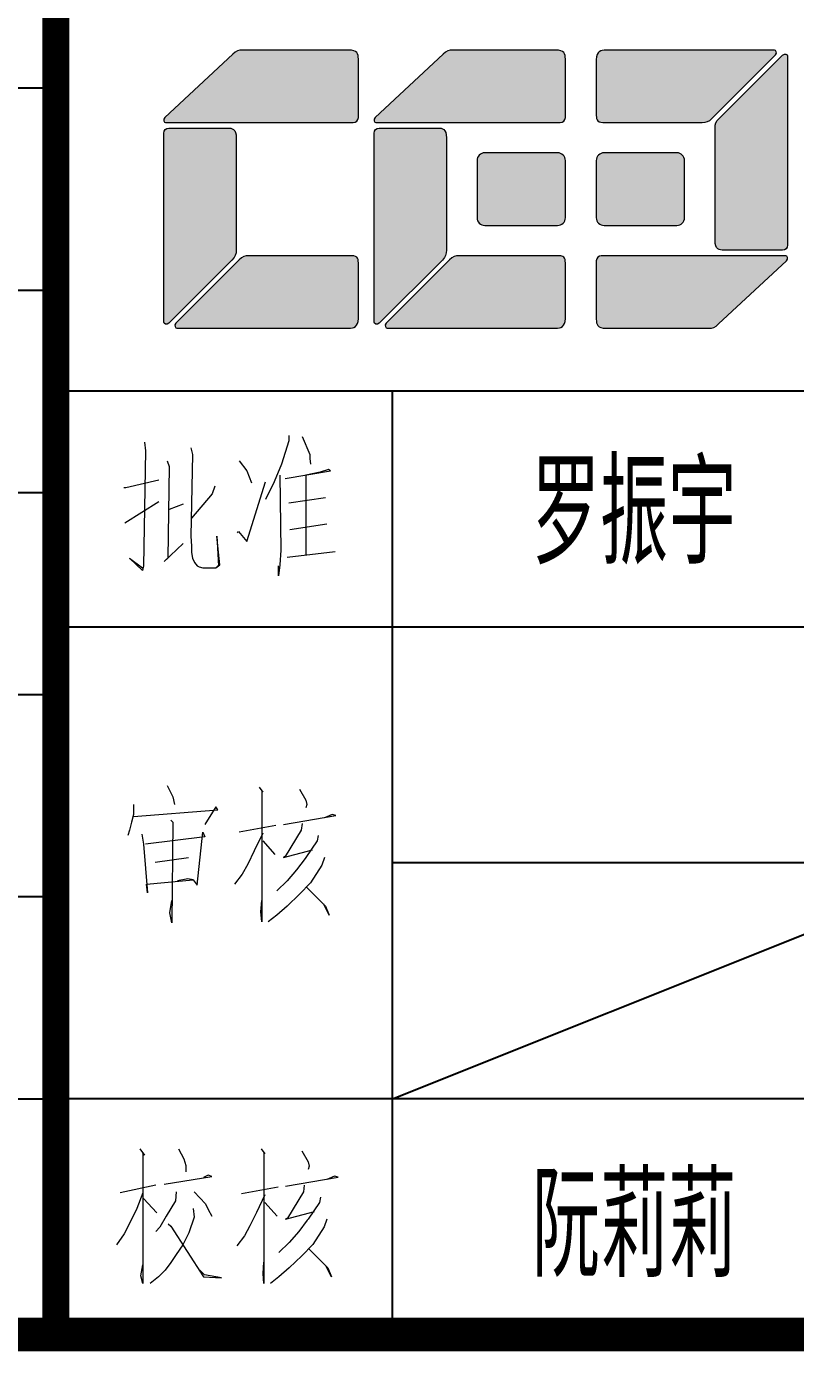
# Model space of a CAD drawing. Extents: x 170390 to 475615, y -37034 to 38097.
# Drawn here: x 448808 to 451092, y -29982 to -26049 of the extents above; entities that cross this region are included whole.
import ezdxf

# ---------------------------------------------------------------- set-up
doc = ezdxf.new("R2010")
doc.units = 0
doc.header["$LTSCALE"] = 1000
doc.header["$MEASUREMENT"] = 0
doc.layers.get('0').update_dxf_attribs({"color": 8})
doc.layers.add('HQ1', color=8, linetype='Continuous')
doc.layers.add('PUB_TEXT', color=8, linetype='Continuous')
doc.styles.add('HZ', font='geditxt.shx', dxfattribs={"width": 0.7, "bigfont": 'dxt.shx'})

# ---------------------------------------------------------------- blocks, each defined once
blk = doc.blocks.new('GEDI_WK_A1')
at = {"color": 3, "const_width": 1}
blk.add_lwpolyline([(25, 10), (831, 10), (831, 584), (25, 584)], close=True, dxfattribs=at)
blk = doc.blocks.new('GEDI_HQ1_2012')
at = {"layer": 'HQ1', "color": 2}
for p, q in [((0, 37), (-65, 37)), ((0, 0), (0, 37)), ((-65, 31), (0, 31)), ((-65, 25), (0, 25)), ((-65, 19), (0, 19)), ((-65, 13), (0, 13)), ((-65, 7), (0, 7)), ((0, 0), (0, 7)), ((-65, 0), (0, 0))]:
    blk.add_line(p, q, dxfattribs=at)
blk = doc.blocks.new('LOGO_CEEC_2014')
at = {"true_color": 0x0068b6}
h = blk.add_hatch(color=152, dxfattribs=at)
h.dxf.hatch_style = 2
edge = h.paths.add_edge_path()
edge.add_spline(control_points=[(3.261, 7.977), (3.261, 7.977), (3.261, 7.977), (3.216, 7.977), (3.17, 8.06), (3.237, 8.126), (3.237, 8.126), (5.253, 10.002), (5.253, 10.002), (5.352, 10.103), (5.423, 10.128), (5.545, 10.128), (5.545, 10.128), (8.693, 10.128), (8.693, 10.128), (8.955, 10.128), (8.984, 10.01), (8.984, 9.866), (8.984, 9.866), (8.984, 8.126), (8.984, 8.126), (8.984, 8.044), (8.916, 7.977), (8.831, 7.977), (8.831, 7.977), (3.261, 7.977), (3.261, 7.977)], knot_values=[0, 0, 0, 0, 0.005, 0.01, 1, 1, 1, 2, 2, 2, 3, 3, 3, 4, 4, 4, 5, 5, 5, 6, 6, 6, 7, 7, 7, 8, 8, 8, 8], degree=3, periodic=0)
h = blk.add_hatch(color=152, dxfattribs=at)
h.dxf.hatch_style = 2
edge = h.paths.add_edge_path()
edge.add_spline(control_points=[(9.506, 7.977), (9.506, 7.977), (9.506, 7.977), (9.462, 7.977), (9.418, 8.06), (9.484, 8.126), (9.484, 8.126), (11.499, 10.002), (11.499, 10.002), (11.599, 10.103), (11.672, 10.128), (11.79, 10.128), (11.79, 10.128), (14.842, 10.128), (14.842, 10.128), (15.105, 10.128), (15.131, 10.01), (15.131, 9.866), (15.131, 9.866), (15.131, 8.126), (15.131, 8.126), (15.131, 8.044), (15.063, 7.977), (14.981, 7.977), (14.981, 7.977), (9.506, 7.977), (9.506, 7.977)], knot_values=[0, 0, 0, 0, 0.005, 0.01, 1, 1, 1, 2, 2, 2, 3, 3, 3, 4, 4, 4, 5, 5, 5, 6, 6, 6, 7, 7, 7, 8, 8, 8, 8], degree=3, periodic=0)
at = {"true_color": 0xe50011}
h = blk.add_hatch(color=12, dxfattribs=at)
h.dxf.hatch_style = 2
edge = h.paths.add_edge_path()
edge.add_spline(control_points=[(21.343, 10.128), (21.343, 10.128), (21.343, 10.128), (21.385, 10.128), (21.431, 10.045), (21.367, 9.981), (21.367, 9.981), (19.487, 8.102), (19.487, 8.102), (19.392, 8.002), (19.318, 7.977), (19.198, 7.977), (19.198, 7.977), (16.248, 7.977), (16.248, 7.977), (16.043, 7.977), (16.049, 8.095), (16.049, 8.24), (16.049, 8.24), (16.049, 9.845), (16.049, 9.845), (16.049, 10.089), (16.19, 10.128), (16.333, 10.128), (16.333, 10.128), (21.343, 10.128), (21.343, 10.128)], knot_values=[0, 0, 0, 0, 0.005, 0.01, 1, 1, 1, 2, 2, 2, 3, 3, 3, 4, 4, 4, 5, 5, 5, 6, 6, 6, 7, 7, 7, 8, 8, 8, 8], degree=3, periodic=0)
h = blk.add_hatch(color=12, dxfattribs=at)
h.dxf.hatch_style = 2
edge = h.paths.add_edge_path()
edge.add_spline(control_points=[(21.731, 9.953), (21.731, 9.953), (21.731, 9.953), (21.731, 9.997), (21.648, 10.042), (21.584, 9.976), (21.584, 9.976), (19.704, 8.105), (19.704, 8.105), (19.604, 8.005), (19.578, 7.935), (19.578, 7.815), (19.578, 7.815), (19.578, 4.478), (19.578, 4.478), (19.578, 4.213), (19.696, 4.185), (19.843, 4.185), (19.843, 4.185), (21.584, 4.185), (21.584, 4.185), (21.665, 4.185), (21.731, 4.253), (21.731, 4.336), (21.731, 4.336), (21.731, 9.953), (21.731, 9.953)], knot_values=[0, 0, 0, 0, 0.005, 0.01, 1, 1, 1, 2, 2, 2, 3, 3, 3, 4, 4, 4, 5, 5, 5, 6, 6, 6, 7, 7, 7, 8, 8, 8, 8], degree=3, periodic=0)
at = {"true_color": 0x0068b6}
h = blk.add_hatch(color=152, dxfattribs=at)
h.dxf.hatch_style = 2
edge = h.paths.add_edge_path()
edge.add_spline(control_points=[(3.203, 2.048), (3.203, 2.048), (3.203, 2.048), (3.203, 2.004), (3.289, 1.958), (3.355, 2.023), (3.355, 2.023), (5.229, 3.896), (5.229, 3.896), (5.329, 3.995), (5.356, 4.067), (5.356, 4.185), (5.356, 4.185), (5.356, 7.523), (5.356, 7.523), (5.356, 7.787), (5.237, 7.813), (5.092, 7.813), (5.092, 7.813), (3.355, 7.813), (3.355, 7.813), (3.272, 7.813), (3.203, 7.746), (3.203, 7.664), (3.203, 7.664), (3.203, 2.048), (3.203, 2.048)], knot_values=[0, 0, 0, 0, 0.005, 0.01, 1, 1, 1, 2, 2, 2, 3, 3, 3, 4, 4, 4, 5, 5, 5, 6, 6, 6, 7, 7, 7, 8, 8, 8, 8], degree=3, periodic=0)
h = blk.add_hatch(color=152, dxfattribs=at)
h.dxf.hatch_style = 2
edge = h.paths.add_edge_path()
edge.add_spline(control_points=[(9.45, 2.048), (9.45, 2.048), (9.45, 2.048), (9.45, 2.004), (9.533, 1.958), (9.6, 2.023), (9.6, 2.023), (11.478, 3.896), (11.478, 3.896), (11.576, 3.995), (11.601, 4.067), (11.601, 4.185), (11.601, 4.185), (11.601, 7.523), (11.601, 7.523), (11.601, 7.787), (11.483, 7.813), (11.339, 7.813), (11.339, 7.813), (9.6, 7.813), (9.6, 7.813), (9.518, 7.813), (9.45, 7.746), (9.45, 7.664), (9.45, 7.664), (9.45, 2.048), (9.45, 2.048)], knot_values=[0, 0, 0, 0, 0.005, 0.01, 1, 1, 1, 2, 2, 2, 3, 3, 3, 4, 4, 4, 5, 5, 5, 6, 6, 6, 7, 7, 7, 8, 8, 8, 8], degree=3, periodic=0)
h = blk.add_hatch(color=152, dxfattribs=at)
h.dxf.hatch_style = 2
edge = h.paths.add_edge_path()
edge.add_spline(control_points=[(12.737, 4.923), (12.737, 4.923), (12.737, 4.923), (12.611, 4.923), (12.508, 5.025), (12.508, 5.152), (12.508, 5.152), (12.508, 6.847), (12.508, 6.847), (12.508, 6.974), (12.611, 7.077), (12.737, 7.077), (12.737, 7.077), (14.902, 7.077), (14.902, 7.077), (15.028, 7.077), (15.131, 6.974), (15.131, 6.847), (15.131, 6.847), (15.131, 5.152), (15.131, 5.152), (15.131, 5.025), (15.028, 4.923), (14.902, 4.923), (14.902, 4.923), (12.737, 4.923), (12.737, 4.923)], knot_values=[0, 0, 0, 0, 0.005, 0.01, 1, 1, 1, 2, 2, 2, 3, 3, 3, 4, 4, 4, 5, 5, 5, 6, 6, 6, 7, 7, 7, 8, 8, 8, 8], degree=3, periodic=0)
at = {"true_color": 0xe50011}
h = blk.add_hatch(color=12, dxfattribs=at)
h.dxf.hatch_style = 2
edge = h.paths.add_edge_path()
edge.add_spline(control_points=[(16.28, 4.923), (16.28, 4.923), (16.28, 4.923), (16.153, 4.923), (16.049, 5.025), (16.049, 5.152), (16.049, 5.152), (16.049, 6.847), (16.049, 6.847), (16.049, 6.974), (16.153, 7.077), (16.28, 7.077), (16.28, 7.077), (18.443, 7.077), (18.443, 7.077), (18.566, 7.077), (18.672, 6.974), (18.672, 6.847), (18.672, 6.847), (18.672, 5.152), (18.672, 5.152), (18.672, 5.025), (18.566, 4.923), (18.443, 4.923), (18.443, 4.923), (16.28, 4.923), (16.28, 4.923)], knot_values=[0, 0, 0, 0, 0.005, 0.01, 1, 1, 1, 2, 2, 2, 3, 3, 3, 4, 4, 4, 5, 5, 5, 6, 6, 6, 7, 7, 7, 8, 8, 8, 8], degree=3, periodic=0)
at = {"true_color": 0x0068b6}
h = blk.add_hatch(color=152, dxfattribs=at)
h.dxf.hatch_style = 2
edge = h.paths.add_edge_path()
edge.add_spline(control_points=[(3.591, 1.872), (3.591, 1.872), (3.591, 1.872), (3.551, 1.872), (3.503, 1.957), (3.566, 2.02), (3.566, 2.02), (5.447, 3.898), (5.447, 3.898), (5.545, 3.995), (5.614, 4.024), (5.736, 4.024), (5.736, 4.024), (8.785, 4.024), (8.785, 4.024), (8.988, 4.024), (8.984, 3.905), (8.984, 3.76), (8.984, 3.76), (8.984, 2.156), (8.984, 2.156), (8.984, 1.911), (8.843, 1.872), (8.701, 1.872), (8.701, 1.872), (3.591, 1.872), (3.591, 1.872)], knot_values=[0, 0, 0, 0, 0.005, 0.01, 1, 1, 1, 2, 2, 2, 3, 3, 3, 4, 4, 4, 5, 5, 5, 6, 6, 6, 7, 7, 7, 8, 8, 8, 8], degree=3, periodic=0)
h = blk.add_hatch(color=152, dxfattribs=at)
h.dxf.hatch_style = 2
edge = h.paths.add_edge_path()
edge.add_spline(control_points=[(9.839, 1.872), (9.839, 1.872), (9.839, 1.872), (9.796, 1.872), (9.749, 1.957), (9.813, 2.02), (9.813, 2.02), (11.692, 3.898), (11.692, 3.898), (11.79, 3.995), (11.862, 4.024), (11.984, 4.024), (11.984, 4.024), (14.934, 4.024), (14.934, 4.024), (15.139, 4.024), (15.131, 3.905), (15.131, 3.76), (15.131, 3.76), (15.131, 2.156), (15.131, 2.156), (15.131, 1.911), (14.992, 1.872), (14.848, 1.872), (14.848, 1.872), (9.839, 1.872), (9.839, 1.872)], knot_values=[0, 0, 0, 0, 0.005, 0.01, 1, 1, 1, 2, 2, 2, 3, 3, 3, 4, 4, 4, 5, 5, 5, 6, 6, 6, 7, 7, 7, 8, 8, 8, 8], degree=3, periodic=0)
at = {"true_color": 0xe50011}
h = blk.add_hatch(color=12, dxfattribs=at)
h.dxf.hatch_style = 2
edge = h.paths.add_edge_path()
edge.add_spline(control_points=[(21.676, 4.024), (21.676, 4.024), (21.676, 4.024), (21.718, 4.024), (21.763, 3.94), (21.698, 3.874), (21.698, 3.874), (19.68, 1.998), (19.68, 1.998), (19.58, 1.898), (19.509, 1.872), (19.392, 1.872), (19.392, 1.872), (16.343, 1.872), (16.343, 1.872), (16.077, 1.872), (16.049, 1.989), (16.049, 2.135), (16.049, 2.135), (16.049, 3.874), (16.049, 3.874), (16.049, 3.957), (16.12, 4.024), (16.199, 4.024), (16.199, 4.024), (21.676, 4.024), (21.676, 4.024)], knot_values=[0, 0, 0, 0, 0.005, 0.01, 1, 1, 1, 2, 2, 2, 3, 3, 3, 4, 4, 4, 5, 5, 5, 6, 6, 6, 7, 7, 7, 8, 8, 8, 8], degree=3, periodic=0)
at = {"lineweight": 0}
for points in [[(8.984, 8.126), (8.984, 8.044), (8.916, 7.977), (8.831, 7.977), (8.831, 7.977), (3.261, 7.977), (3.261, 7.977), (3.216, 7.977), (3.17, 8.06), (3.237, 8.126), (3.237, 8.126), (5.253, 10.002), (5.253, 10.002), (5.352, 10.103), (5.423, 10.128), (5.545, 10.128), (5.545, 10.128), (8.693, 10.128), (8.693, 10.128), (8.955, 10.128), (8.984, 10.01), (8.984, 9.866), (8.984, 9.866), (8.984, 8.126), (8.984, 8.126)], [(15.131, 8.126), (15.131, 8.044), (15.063, 7.977), (14.981, 7.977), (14.981, 7.977), (9.506, 7.977), (9.506, 7.977), (9.462, 7.977), (9.418, 8.06), (9.484, 8.126), (9.484, 8.126), (11.499, 10.002), (11.499, 10.002), (11.599, 10.103), (11.672, 10.128), (11.79, 10.128), (11.79, 10.128), (14.842, 10.128), (14.842, 10.128), (15.105, 10.128), (15.131, 10.01), (15.131, 9.866), (15.131, 9.866), (15.131, 8.126), (15.131, 8.126)], [(16.049, 9.845), (16.049, 10.089), (16.19, 10.128), (16.333, 10.128), (16.333, 10.128), (21.343, 10.128), (21.343, 10.128), (21.385, 10.128), (21.431, 10.045), (21.367, 9.981), (21.367, 9.981), (19.487, 8.102), (19.487, 8.102), (19.392, 8.002), (19.318, 7.977), (19.198, 7.977), (19.198, 7.977), (16.248, 7.977), (16.248, 7.977), (16.043, 7.977), (16.049, 8.095), (16.049, 8.24), (16.049, 8.24), (16.049, 9.845), (16.049, 9.845)], [(21.584, 4.185), (21.665, 4.185), (21.731, 4.253), (21.731, 4.336), (21.731, 4.336), (21.731, 9.953), (21.731, 9.953), (21.731, 9.997), (21.648, 10.042), (21.584, 9.976), (21.584, 9.976), (19.704, 8.105), (19.704, 8.105), (19.604, 8.005), (19.578, 7.935), (19.578, 7.815), (19.578, 7.815), (19.578, 4.478), (19.578, 4.478), (19.578, 4.213), (19.696, 4.185), (19.843, 4.185), (19.843, 4.185), (21.584, 4.185), (21.584, 4.185)], [(3.355, 7.813), (3.272, 7.813), (3.203, 7.746), (3.203, 7.664), (3.203, 7.664), (3.203, 2.048), (3.203, 2.048), (3.203, 2.004), (3.289, 1.958), (3.355, 2.023), (3.355, 2.023), (5.229, 3.896), (5.229, 3.896), (5.329, 3.995), (5.356, 4.067), (5.356, 4.185), (5.356, 4.185), (5.356, 7.523), (5.356, 7.523), (5.356, 7.787), (5.237, 7.813), (5.092, 7.813), (5.092, 7.813), (3.355, 7.813), (3.355, 7.813)], [(9.6, 7.813), (9.518, 7.813), (9.45, 7.746), (9.45, 7.664), (9.45, 7.664), (9.45, 2.048), (9.45, 2.048), (9.45, 2.004), (9.533, 1.958), (9.6, 2.023), (9.6, 2.023), (11.478, 3.896), (11.478, 3.896), (11.576, 3.995), (11.601, 4.067), (11.601, 4.185), (11.601, 4.185), (11.601, 7.523), (11.601, 7.523), (11.601, 7.787), (11.483, 7.813), (11.339, 7.813), (11.339, 7.813), (9.6, 7.813), (9.6, 7.813)], [(15.131, 5.152), (15.131, 5.025), (15.028, 4.923), (14.902, 4.923), (14.902, 4.923), (12.737, 4.923), (12.737, 4.923), (12.611, 4.923), (12.508, 5.025), (12.508, 5.152), (12.508, 5.152), (12.508, 6.847), (12.508, 6.847), (12.508, 6.974), (12.611, 7.077), (12.737, 7.077), (12.737, 7.077), (14.902, 7.077), (14.902, 7.077), (15.028, 7.077), (15.131, 6.974), (15.131, 6.847), (15.131, 6.847), (15.131, 5.152), (15.131, 5.152)], [(18.672, 5.152), (18.672, 5.025), (18.566, 4.923), (18.443, 4.923), (18.443, 4.923), (16.28, 4.923), (16.28, 4.923), (16.153, 4.923), (16.049, 5.025), (16.049, 5.152), (16.049, 5.152), (16.049, 6.847), (16.049, 6.847), (16.049, 6.974), (16.153, 7.077), (16.28, 7.077), (16.28, 7.077), (18.443, 7.077), (18.443, 7.077), (18.566, 7.077), (18.672, 6.974), (18.672, 6.847), (18.672, 6.847), (18.672, 5.152), (18.672, 5.152)], [(8.984, 2.156), (8.984, 1.911), (8.843, 1.872), (8.701, 1.872), (8.701, 1.872), (3.591, 1.872), (3.591, 1.872), (3.551, 1.872), (3.503, 1.957), (3.566, 2.02), (3.566, 2.02), (5.447, 3.898), (5.447, 3.898), (5.545, 3.995), (5.614, 4.024), (5.736, 4.024), (5.736, 4.024), (8.785, 4.024), (8.785, 4.024), (8.988, 4.024), (8.984, 3.905), (8.984, 3.76), (8.984, 3.76), (8.984, 2.156), (8.984, 2.156)], [(15.131, 2.156), (15.131, 1.911), (14.992, 1.872), (14.848, 1.872), (14.848, 1.872), (9.839, 1.872), (9.839, 1.872), (9.796, 1.872), (9.749, 1.957), (9.813, 2.02), (9.813, 2.02), (11.692, 3.898), (11.692, 3.898), (11.79, 3.995), (11.862, 4.024), (11.984, 4.024), (11.984, 4.024), (14.934, 4.024), (14.934, 4.024), (15.139, 4.024), (15.131, 3.905), (15.131, 3.76), (15.131, 3.76), (15.131, 2.156), (15.131, 2.156)], [(16.049, 3.874), (16.049, 3.957), (16.12, 4.024), (16.199, 4.024), (16.199, 4.024), (21.676, 4.024), (21.676, 4.024), (21.718, 4.024), (21.763, 3.94), (21.698, 3.874), (21.698, 3.874), (19.68, 1.998), (19.68, 1.998), (19.58, 1.898), (19.509, 1.872), (19.392, 1.872), (19.392, 1.872), (16.343, 1.872), (16.343, 1.872), (16.077, 1.872), (16.049, 1.989), (16.049, 2.135), (16.049, 2.135), (16.049, 3.874), (16.049, 3.874)]]:
    blk.add_open_spline(points, degree=3, knots=[0, 0, 0, 0, 1, 1, 1, 2, 2, 2, 3, 3, 3, 4, 4, 4, 5, 5, 5, 6, 6, 6, 7, 7, 7, 8, 8, 8, 8], dxfattribs=at)

msp = doc.modelspace()

# ---------------------------------------------------------------- linework, layer by layer
at = {"color": 2}
for p, q in [((466895.4, -27131.7), (448895.4, -27131.7)), ((449895.4, -29931.7), (449895.4, -27131.7)), ((457895.4, -27831.7), (448895.4, -27831.7)), ((466895.4, -28531.7), (449895.4, -28531.7)), ((466895.4, -29231.7), (448895.4, -29231.7))]:
    msp.add_line(p, q, dxfattribs=at)
at = {"color": 1}
msp.add_line((449895.4, -29231.7), (453395.4, -27831.7), dxfattribs=at)
at = {"color": 7}
msp.add_line((466895.4, -29931.7), (448895.4, -29931.7), dxfattribs=at)
at = {"color": 2, "const_width": 80}
msp.add_lwpolyline([(448895.4, -29931.7), (448895.4, -25931.7)], dxfattribs=at)
at = {"color": 7, "lineweight": 0}
for points in [[(449158.6, -27282.9), (449161.7, -27308.8), (449156.2, -27649.9), (449153.1, -27663.2), (449114.6, -27627.1), (449153.1, -27656.2)], [(449587.5, -27263.3), (449587.5, -27279), (449565.6, -27348), (449543.6, -27400.5), (449518.5, -27453.1)], [(449626.7, -27266.4), (449649.5, -27319), (449649.5, -27331.5), (449651.8, -27348)], [(449295.8, -27299.4), (449301.3, -27319), (449295.8, -27561.3), (449298.1, -27591.1), (449298.1, -27610.7), (449301.3, -27627.1), (449306.8, -27639.7), (449314.6, -27649.9), (449320.9, -27653), (449331.9, -27656.2), (449342.8, -27656.2), (449370.3, -27656.2), (449378.9, -27649.9), (449382.1, -27646.8), (449373.4, -27561.3), (449378.9, -27649.9), (449373.4, -27653)], [(449226, -27338.6), (449231.5, -27355), (449228.4, -27627.1), (449217.4, -27636.6), (449273.1, -27584)], [(449440.1, -27338.6), (449462.8, -27367.6), (449476.2, -27403.7)], [(449576.5, -27391.1), (449710.6, -27367.6), (449705.1, -27364.4), (449680.1, -27371.5), (449637.7, -27380.9), (449637.7, -27617)], [(449097.4, -27417), (449102.9, -27417), (449200.9, -27394.2)], [(449434.6, -27551.9), (449437.7, -27547.9), (449462.8, -27577.7), (449518.5, -27400.5)], [(449560.1, -27380.9), (449563.2, -27603.6), (449560.1, -27646.8), (449556.9, -27679.7), (449556.9, -27649.9)], [(449367.9, -27413.8), (449359.3, -27436.6), (449298.1, -27508.7)], [(449587.5, -27463.2), (449696.5, -27446.8)], [(449100.5, -27522.1), (449200.9, -27459.3)], [(449273.1, -27466.4), (449231.5, -27482.9)], [(449590.7, -27541.7), (449699.7, -27525.2)], [(449582, -27624), (449724.8, -27607.5)], [(449226, -28302.3), (449242.5, -28335.3), (449248, -28358)], [(449498.9, -28306.3), (449509.9, -28321.9), (449506.7, -28318.8), (449506.7, -28706.2), (449504.4, -28676.4), (449506.7, -28643.5)], [(449618.9, -28312.5), (449637.7, -28345.5), (449640.8, -28358), (449637.7, -28368.2)], [(449125.6, -28358), (449125.6, -28387.8), (449120.1, -28410.6), (449114.6, -28434.1), (449109.2, -28450.6)], [(449125.6, -28394.1), (449376.6, -28374.5), (449370.3, -28365.1), (449337.4, -28417.6)], [(449571, -28417.6), (449727.1, -28391), (449716.1, -28387.8), (449693.4, -28398)], [(449237, -28404.3), (449242.5, -28410.6), (449240.1, -28709.3), (449233.8, -28679.5), (449240.1, -28643.5)], [(449549.1, -28420.8), (449440.1, -28440.4)], [(449626.7, -28414.5), (449624.4, -28434.1), (449576.5, -28512.5), (449571, -28515.6), (449657.3, -28492.9)], [(449150.7, -28446.6), (449156.2, -28476.4), (449167.2, -28620.7), (449164.8, -28594.8), (449303.6, -28581.5), (449287.2, -28578.4), (449256.6, -28584.7)], [(449303.6, -28581.5), (449314.6, -28598), (449331.9, -28440.4), (449337.4, -28453.7), (449161.7, -28476.4)], [(449509.9, -28443.5), (449484.8, -28496), (449465.2, -28535.2), (449448.7, -28565), (449426, -28594.8)], [(449509.9, -28466.2), (449546, -28506.2)], [(449674.6, -28450.6), (449671.4, -28466.2), (449637.7, -28515.6), (449635.4, -28518.8), (449610.3, -28551.7), (449582, -28584.7), (449551.4, -28614.5)], [(449189.9, -28529), (449289.5, -28515.6)], [(449693.4, -28515.6), (449685.5, -28538.4), (449651.8, -28590.9), (449618.9, -28623.9), (449582, -28659.9), (449551.4, -28686.6), (449526.3, -28706.2)], [(449640.8, -28604.3), (449696.5, -28659.9), (449707.5, -28686.6), (449691, -28653.7)], [(449144.9, -29379.8), (449159.1, -29399.4), (449153.6, -29393.1), (449153.6, -29779.7), (449147.3, -29757), (449153.6, -29724.1)], [(449259.4, -29379.8), (449275.9, -29409.6), (449281.4, -29429.2), (449281.4, -29448.8)], [(449505.5, -29379.8), (449516.5, -29395.5), (449513.3, -29392.4), (449513.3, -29779.7), (449511, -29749.9), (449513.3, -29717)], [(449625.5, -29386.1), (449644.3, -29419), (449647.4, -29431.6), (449644.3, -29441.8)], [(449192, -29488), (449086.1, -29510.8)], [(449217.1, -29484.9), (449359, -29462.1), (449348, -29458.2), (449333.9, -29465.3)], [(449555.7, -29494.3), (449446.7, -29513.9)], [(449577.6, -29491.2), (449733.7, -29464.5), (449722.7, -29461.4), (449700, -29471.6)], [(449633.3, -29488), (449630.9, -29507.6), (449583.1, -29586.1), (449577.6, -29589.2), (449663.9, -29566.4)], [(449153.6, -29510.8), (449136.3, -29557), (449116.7, -29596.2), (449097.9, -29632.3), (449075.1, -29665.3)], [(449155.9, -29527.2), (449195.1, -29570.4)], [(449253.2, -29507.6), (449250.8, -29534.3), (449222.6, -29579.8), (449203.8, -29612.7), (449192, -29626)], [(449306.5, -29507.6), (449340.2, -29543.7), (449348, -29560.2), (449359, -29579.8)], [(449516.5, -29517), (449491.4, -29569.6), (449471.8, -29608.8), (449455.3, -29638.6), (449432.5, -29668.4)], [(449681.1, -29524.1), (449678, -29539.8), (449644.3, -29589.2), (449641.9, -29592.3), (449616.8, -29625.3), (449588.6, -29658.2), (449558, -29688)], [(449303.3, -29557), (449306.5, -29582.9), (449290, -29629.2), (449272.8, -29665.3), (449253.2, -29694.3), (449236.7, -29717.8), (449220.2, -29740.5), (449200.6, -29760.1), (449175.5, -29779.7)], [(449516.5, -29539.8), (449552.5, -29579.8)], [(449228.8, -29602.5), (449236.7, -29609.6), (449333.9, -29760.1), (449387.3, -29763.3), (449337.1, -29753.9), (449322.9, -29740.5)], [(449700, -29589.2), (449692.1, -29611.9), (449658.4, -29664.5), (449625.5, -29697.4), (449588.6, -29733.5), (449558, -29760.1), (449532.9, -29779.7)], [(449647.4, -29677.8), (449703.1, -29733.5), (449714.1, -29760.1), (449697.6, -29727.2)]]:
    msp.add_lwpolyline(points, dxfattribs=at)

# ---------------------------------------------------------------- block references
at = {"xscale": 100, "yscale": 100, "zscale": 100}
for name, p in [('GEDI_WK_A1', (383795.4, -30931.7)), ('LOGO_CEEC_2014', (448895.4, -27131.7)), ('GEDI_HQ1_2012', (448895.4, -29931.7))]:
    msp.add_blockref(name, p, dxfattribs=at)

# ---------------------------------------------------------------- texts
at = {"layer": 'PUB_TEXT', "style": 'HZ', "width": 0.7}
for s, p in [('罗振宇', (450309.1, -27645.3)), ('阮莉莉', (450309.1, -29760.8))]:
    msp.add_text(s, height=304.25, dxfattribs=at).set_placement(p)

doc.saveas('drawing.dxf')
